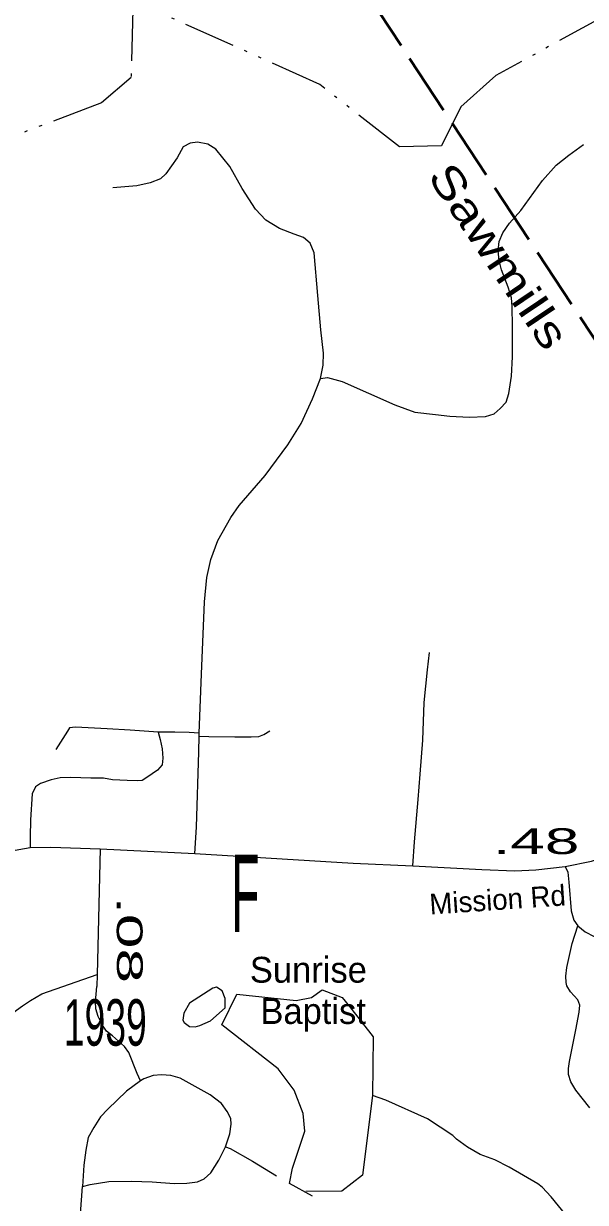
# Model space of a CAD drawing. Extents: x 354162 to 401331, y 224837 to 267610.
# Drawn here: x 386035 to 386580, y 233100 to 234242 of the extents above; entities that cross this region are included whole.
import ezdxf
from ezdxf.enums import TextEntityAlignment as Align

# ---------------------------------------------------------------- set-up
doc = ezdxf.new("R2010")
doc.units = 0
doc.header["$LTSCALE"] = 10
doc.linetypes.add('DASH_DOUBLE_DOT', pattern=[9.2, 5, -1.2, 0.3, -1.2, 0.3, -1.2])
doc.linetypes.add('LONG_DASHED', pattern=[7.5, 6, -1.5])
for name, color, linetype, lineweight in [('11', 7, 'Continuous', 40), ('17', 7, 'Continuous', 25), ('19', 7, 'Continuous', 25), ('22', 7, 'Continuous', 25), ('32', 7, 'Continuous', 25), ('35', 7, 'Continuous', 13), ('48', 7, 'LONG_DASHED', 40), ('49', 7, 'LONG_DASHED', 40), ('59', 7, 'DASH_DOUBLE_DOT', 13), ('62', 7, 'Continuous', 13), ('8', 7, 'Continuous', 25)]:
    doc.layers.add(name, color=color, linetype=linetype, lineweight=lineweight)

msp = doc.modelspace()

# ---------------------------------------------------------------- linework, layer by layer
at = {"layer": '32'}
for points in [[(386109.49, 233442.31), (386201.04, 233437.9), (386354.49, 233428.62), (386412.41, 233426.03), (386479.26, 233422.33), (386511.24, 233421.21), (386531.52, 233421.92), (386560.01, 233425.42), (386585.54, 233430.59), (386617.83, 233441.25), (386638.86, 233450.13), (386675.36, 233469.32), (386727.12, 233499.24), (386773.64, 233524.93), (386856.48, 233567.76), (386944.89, 233607.33), (386992.52, 233627.45)], [(385837.04, 233319.72), (385867.28, 233342.13), (385935.19, 233390.42), (385984.15, 233424.49), (386007.09, 233435.69), (386021.58, 233440.28), (386041.58, 233443.83), (386061.72, 233444.13), (386109.49, 233442.31)], [(386109.49, 233442.31), (386106.6, 233320.63), (386106.19, 233309.21)]]:
    msp.add_lwpolyline(points, dxfattribs=at)
at = {"layer": '35'}
for points in [[(386322.83, 233898), (386325.35, 233910.79), (386325.68, 233922.52), (386323.4, 233945.01), (386320.47, 233978.24), (386316.87, 234019.74), (386312.96, 234028.86), (386306.45, 234034.4), (386297.33, 234037.66), (386283.33, 234043.2), (386269.98, 234051.34), (386259.89, 234061.77), (386247.19, 234081.97), (386235.14, 234103.15), (386221.54, 234119.94), (386213.72, 234124.83), (386203.63, 234126.78), (386196.79, 234125.8), (386189.95, 234122.22), (386184.09, 234111.47), (386173.02, 234096.15), (386167.81, 234091.26), (386158.05, 234087.35), (386145.02, 234084.42), (386121.58, 234082.47)], [(386322.83, 233898), (386329.77, 233898.78), (386343.77, 233894.87), (386394.89, 233872.39), (386414.43, 233865.22), (386434.29, 233862.94), (386448.29, 233861.31), (386466.85, 233860.33), (386482.8, 233860.98), (386491.27, 233863.59), (386497.13, 233868.8), (386502.67, 233874.99), (386505.27, 233883.47), (386507.88, 233900.08), (386508.85, 233918.98), (386508.85, 233948.31), (386508.75, 233967.65), (386508.09, 233976.12), (386504.84, 233986.22), (386498.33, 234003.16), (386496.05, 234012.29), (386495.07, 234021.41), (386496.05, 234030.53), (386499.63, 234039.01), (386506.14, 234048.46), (386516.89, 234060.51), (386538.01, 234089.7), (386551.36, 234104.36), (386563.41, 234114.14), (386577.73, 234124.57)], [(386205.42, 233554.44), (386207.55, 233611.43), (386210.55, 233681.65), (386212.92, 233705.06), (386216.59, 233722.76), (386223.49, 233741.11), (386236.21, 233763.13), (386243.98, 233775), (386269.38, 233803.82), (386291.38, 233833.61), (386304.28, 233854.18), (386315.06, 233878.14), (386322.83, 233898)], [(386412.41, 233426.03), (386413.98, 233449.05), (386417.43, 233490.28), (386419.37, 233514.67), (386422.16, 233547.57), (386423.46, 233584.06), (386426.68, 233615.61), (386428.62, 233632.67)], [(386165.73, 233555.51), (386167.64, 233548.21), (386169.58, 233539.14), (386170.22, 233530.29), (386169.58, 233523.6), (386165.05, 233518.63), (386154.69, 233511.51), (386150.16, 233508.7), (386145.2, 233508.27), (386135.5, 233508.49), (386121.26, 233509.35), (386112.63, 233510.86), (386100.55, 233510.86), (386080.92, 233511.51), (386070.69, 233511.09), (386061.85, 233509.36), (386051.71, 233505.69), (386046.97, 233502.46), (386043.73, 233495.55), (386042.01, 233470.51), (386041.58, 233453.98), (386041.58, 233443.83)], [(386165.73, 233555.51), (386138.55, 233557.24), (386116.12, 233558.54), (386085.49, 233560.26), (386079.88, 233559.62), (386077.72, 233556.38), (386066.51, 233538.68)], [(386205.42, 233554.44), (386195.71, 233555.08), (386181.69, 233555.51), (386165.73, 233555.51)], [(386205.3, 233551.64), (386214.58, 233551.21), (386240.03, 233550.99), (386255.78, 233550.77), (386263.33, 233551.21), (386268.07, 233553.15), (386273.9, 233556.82)], [(386201.04, 233437.9), (386202.81, 233463.25), (386204.97, 233536.21), (386205.3, 233551.64), (386205.42, 233554.44)], [(386560.01, 233425.42), (386562.39, 233419.73), (386563.5, 233410.18), (386565.88, 233382.27), (386568.27, 233373.45), (386572.3, 233367.76)], [(386583.96, 233191.64), (386570.2, 233208.54), (386565.42, 233216.62), (386563.04, 233223.96), (386563.13, 233229.57), (386564.05, 233236.36), (386570.29, 233267.03), (386573.41, 233284.11), (386574.14, 233291.09), (386572.13, 233296.23), (386565.12, 233304), (386561.45, 233309.87), (386560.9, 233312.81), (386560.72, 233319.06), (386561.45, 233327.5), (386566.78, 233350.83), (386572.3, 233367.76)], [(386572.3, 233367.76), (386579.45, 233362.02), (386587.89, 233357.43), (386594.13, 233354.49), (386602.2, 233353.21), (386609.18, 233353.39), (386617.43, 233353.94), (386630.06, 233357.8)], [(385899.53, 233193.67), (385916.58, 233205.75), (385940.3, 233224.97), (385961.23, 233239.21), (385992.72, 233260.58), (386015.5, 233276.87), (386034.31, 233290.24), (386041.91, 233295.61), (386053.07, 233301.86), (386106.6, 233320.63)], [(386148.68, 233217.82), (386145.22, 233224.92), (386137.24, 233245.21), (386133.14, 233251.04), (386121.5, 233261.18), (386115.67, 233265.72), (386111.57, 233271.76), (386107.69, 233280.18), (386105.32, 233287.52), (386105.1, 233294.21), (386106.19, 233309.21)], [(386230.81, 233153.86), (386235.12, 233166.54), (386236.42, 233175.61), (386236.2, 233181.22), (386232.54, 233188.13), (386227.14, 233195.69), (386216.14, 233204.1), (386187.02, 233220.29), (386177.8, 233222.78), (386168.74, 233223.43), (386160.76, 233222.78), (386151.7, 233219.76), (386148.68, 233217.82), (386134.87, 233207.67), (386116.97, 233190.4), (386109.69, 233182.97), (386103.21, 233172.61), (386097.82, 233162.89), (386095.45, 233150.59), (386093.72, 233135.91), (386092.43, 233115.52)], [(386092.43, 233115.52), (386099.76, 233117.25), (386117.88, 233120.27), (386139.88, 233120.7), (386159.94, 233119.84), (386181.08, 233118.33), (386193.29, 233118.53), (386203.65, 233120.04), (386210.33, 233122.85), (386216.8, 233128.68), (386224.57, 233140.77), (386230.81, 233153.86)], [(386230.81, 233153.86), (386235.55, 233152.13), (386257.12, 233139.83), (386280.42, 233125.58)], [(386066.38, 233039.93), (386081.23, 233058.19), (386085.97, 233066.83), (386088.56, 233075.46), (386090.29, 233088.85), (386092.43, 233115.52)]]:
    msp.add_lwpolyline(points, dxfattribs=at)
at = {"layer": '48'}
msp.add_lwpolyline([(384825.05, 234134.37), (386202.8, 234521.02), (386616.61, 233893.33)], dxfattribs=at)
at = {"layer": '49'}
msp.add_lwpolyline([(384825.05, 234134.37), (386202.8, 234521.02), (386616.61, 233893.33)], dxfattribs=at)
at = {"layer": '59'}
msp.add_lwpolyline([(386598.28, 234249.2), (386492.81, 234191.31), (386458.97, 234160.97), (386440.06, 234123.31), (386399.53, 234122.14), (386322.12, 234182.72), (386161.19, 234255), (386141.06, 234255.39), (386139.53, 234189.39), (386110.88, 234164.94), (386015.78, 234128.84), (385972.81, 234132.7), (385963.06, 234150.91), (385982.88, 234231.56), (386012.75, 234311.98), (385993.84, 234365.41), (385862.78, 234407.05), (385814.31, 234403.03), (385598.94, 234345.61), (385530.22, 234320.67), (385520.47, 234312.12), (385479.11, 234292.99)], dxfattribs=at)
at = {"layer": '62'}
msp.add_lwpolyline([(386230.44, 233288.44), (386230.44, 233297.33), (386227.59, 233304.72), (386222.22, 233308.53), (386218.53, 233307.42), (386196.16, 233292.83), (386190.41, 233283.23), (386189.62, 233276.56), (386190.78, 233274.09), (386196.16, 233270.28), (386201.62, 233270.12), (386205.94, 233271.22), (386216.44, 233275.8)], close=True, dxfattribs=at)
for points in [[(386315.31, 233106.13), (386292.89, 233118.21), (386295.76, 233133.17), (386307.83, 233168.83), (386306.11, 233186.09), (386297.49, 233208.52), (386281.97, 233229.23), (386227.36, 233271.8), (386241.73, 233301.72), (386299.21, 233295.39), (386314.16, 233298.27), (386324.5, 233305.74), (386344.05, 233298.27), (386351.09, 233289.67), (386373.94, 233260.3), (386373.36, 233203.35), (386363.59, 233126.26), (386343.47, 233110.73), (386308.72, 233110.42)], [(386685.31, 233039.16), (386659.69, 233033.92), (386647.53, 233034.28), (386625.72, 233039.78), (386606.44, 233047.64), (386592.06, 233057.2), (386580.16, 233067.3), (386560.59, 233087.97), (386546.44, 233105.44), (386537.56, 233114.83), (386533.38, 233118), (386505.78, 233134.03), (386491.94, 233141.12), (386477.47, 233146.42), (386465.47, 233153.47), (386454.69, 233161.09), (386451.16, 233164.84), (386426.59, 233180.78), (386386.25, 233199), (386373.36, 233203.35)]]:
    msp.add_lwpolyline(points, dxfattribs=at)

# ---------------------------------------------------------------- texts
at = {"layer": '11'}
msp.add_text('Mission Rd', height=20, rotation=3.908, dxfattribs=at).set_placement((386495.12, 233383.2), align=Align.CENTER)
at = {"layer": '17', "width": 1.8}
msp.add_text('.48', height=25, dxfattribs=at).set_placement((386531.85, 233437.33), align=Align.CENTER)
msp.add_text('.08', height=25, rotation=270.332, dxfattribs=at).set_placement((386125.57, 233354.24), align=Align.CENTER)
at = {"layer": '19', "width": 1.3}
msp.add_text('Sawmills', height=30, rotation=303.907, dxfattribs=at).set_placement((386483.23, 234008.2), align=Align.CENTER)
at = {"layer": '22', "width": 0.45}
msp.add_text('F', height=75, dxfattribs=at).set_placement((386250.02, 233361.73), align=Align.CENTER)
at = {"layer": '22'}
for s, p in [('Sunrise ', (386315.81, 233312.79)), ('Baptist', (386315.81, 233272.79))]:
    msp.add_text(s, height=25, dxfattribs=at).set_placement(p, align=Align.CENTER)
at = {"layer": '8', "width": 0.6}
msp.add_text('1939', height=45, dxfattribs=at).set_placement((386114.46, 233251.77), align=Align.CENTER)
msp.add_text('1939', height=45, dxfattribs=at).set_placement((386114.46, 233251.77), align=Align.CENTER)
msp.add_text('1939', height=45, dxfattribs=at).set_placement((386114.46, 233251.77), align=Align.CENTER)
msp.add_text('1939', height=45, dxfattribs=at).set_placement((386114.46, 233251.77), align=Align.CENTER)
msp.add_text('1939', height=45, dxfattribs=at).set_placement((386114.46, 233251.77), align=Align.CENTER)
msp.add_text('1939', height=45, dxfattribs=at).set_placement((386114.46, 233251.77), align=Align.CENTER)
msp.add_text('1939', height=45, dxfattribs=at).set_placement((386114.46, 233251.77), align=Align.CENTER)

doc.saveas('drawing.dxf')
